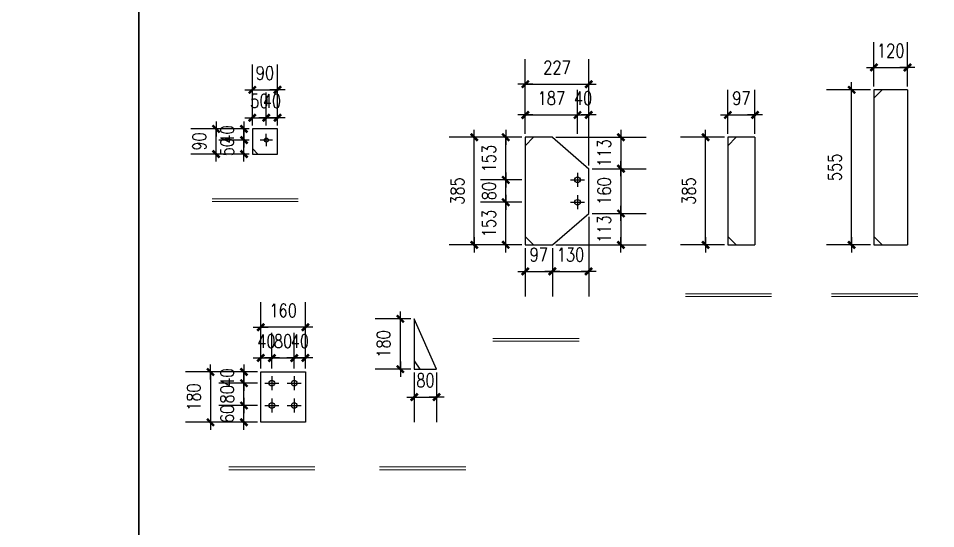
# Model space of a CAD drawing. Header units: millimetres. Extents: x 2287919 to 2522484, y -1845182 to -1736911.
# Drawn here: x 2394342 to 2397627, y -1807751 to -1805924 of the extents above; entities that cross this region are included whole.
import ezdxf

# ---------------------------------------------------------------- set-up
doc = ezdxf.new("R2010")
doc.units = ezdxf.units.MM
doc.header["$LTSCALE"] = 1000
doc.header["$PDMODE"] = 34
doc.styles.add('DIM_FONT', font='simplex.shx', dxfattribs={"width": 0.8, "bigfont": 'hztxt.shx'})
doc.dimstyles.new('WGH(1)', dxfattribs={"dimscale": 1.2, "dimtxt": 100, "dimasz": 0.5, "dimexe": 75, "dimexo": 75, "dimgap": 75, "dimtad": 1, "dimdec": 0, "dimzin": 0, "dimdsep": 46, "dimtxsty": 'DIM_FONT', "dimblk1": '_DIMX', "dimblk2": '_DIMX', "dimsah": 1, "dimcen": 0.09, "dimclrd": 3, "dimclre": 3, "dimclrt": 7, "dimadec": 0, "dimazin": 0, "dimtfac": 1, "dimtdec": 0, "dimtix": 1, "dimtmove": 2, "dimatfit": 3, "dimldrblk": '_DIMX', "dimfxl": 1, "dimtolj": 1, "dimtzin": 0, "dimarcsym": 0})

# ---------------------------------------------------------------- blocks, each defined once
blk = doc.blocks.new('_DIMX')
blk.add_line((-150, 0), (150, 0))
at = {"const_width": 50}
blk.add_lwpolyline([(-70, -70), (70, 70)], dxfattribs=at)
blk = doc.blocks.new('*D738')
at = {"color": 3, "lineweight": -2}
for p, q in [((2395168, -1806360), (2395060, -1806360)), ((2395150, -1806359.82), (2395150, -1806359.64)), ((2395150, -1806410), (2395150, -1806360)), ((2395168, -1806410), (2395060, -1806410)), ((2395150, -1806410.18), (2395150, -1806410.36))]:
    blk.add_line(p, q, dxfattribs=at)
at = {"layer": 'Defpoints', "color": 0}
for p in [(2395150, -1806360), (2395180, -1806360), (2395180, -1806410)]:
    blk.add_point(p, dxfattribs=at)
at = {"color": 3, "lineweight": -2, "xscale": 0.18, "yscale": 0.18, "zscale": 0.18}
for p, rotation in [((2395150, -1806360), 270), ((2395150, -1806410), 90)]:
    blk.add_blockref('_DIMX', p, dxfattribs=dict(at, rotation=rotation))
at = {"color": 7, "insert": (2395090, -1806385), "char_height": 48, "attachment_point": 5, "rotation": 90, "style": 'DIM_FONT'}
blk.add_mtext('\\A1;50', dxfattribs=at)
blk = doc.blocks.new('*D739')
at = {"color": 3, "lineweight": -2}
for p, q in [((2395168, -1806320), (2395060, -1806320)), ((2395150, -1806319.82), (2395150, -1806319.64)), ((2395150, -1806360), (2395150, -1806320)), ((2395168, -1806360), (2395060, -1806360)), ((2395150, -1806360.18), (2395150, -1806360.36))]:
    blk.add_line(p, q, dxfattribs=at)
at = {"layer": 'Defpoints', "color": 0}
for p in [(2395150, -1806320), (2395180, -1806320), (2395180, -1806360)]:
    blk.add_point(p, dxfattribs=at)
at = {"color": 3, "lineweight": -2, "xscale": 0.18, "yscale": 0.18, "zscale": 0.18}
for p, rotation in [((2395150, -1806320), 270), ((2395150, -1806360), 90)]:
    blk.add_blockref('_DIMX', p, dxfattribs=dict(at, rotation=rotation))
at = {"color": 7, "insert": (2395090, -1806340), "char_height": 48, "attachment_point": 5, "rotation": 90, "style": 'DIM_FONT'}
blk.add_mtext('\\A1;40', dxfattribs=at)
blk = doc.blocks.new('*D740')
at = {"color": 3, "lineweight": -2}
for p, q in [((2395180, -1806308), (2395180, -1806190)), ((2395230, -1806308), (2395230, -1806190)), ((2395179.82, -1806280), (2395179.64, -1806280)), ((2395180, -1806280), (2395230, -1806280)), ((2395230.18, -1806280), (2395230.36, -1806280))]:
    blk.add_line(p, q, dxfattribs=at)
at = {"layer": 'Defpoints', "color": 0}
for p in [(2395230, -1806280), (2395180, -1806320), (2395230, -1806320)]:
    blk.add_point(p, dxfattribs=at)
at = {"color": 3, "lineweight": -2, "xscale": 0.18, "yscale": 0.18, "zscale": 0.18}
blk.add_blockref('_DIMX', (2395180, -1806280), dxfattribs=at)
at = {"color": 3, "lineweight": -2, "xscale": 0.18, "yscale": 0.18, "zscale": 0.18, "rotation": 180}
blk.add_blockref('_DIMX', (2395230, -1806280), dxfattribs=at)
at = {"color": 7, "insert": (2395205, -1806220), "char_height": 48, "attachment_point": 5, "style": 'DIM_FONT'}
blk.add_mtext('\\A1;50', dxfattribs=at)
blk = doc.blocks.new('*D741')
at = {"color": 3, "lineweight": -2}
for p, q in [((2395230, -1806308), (2395230, -1806190)), ((2395270, -1806308), (2395270, -1806190)), ((2395229.82, -1806280), (2395229.64, -1806280)), ((2395230, -1806280), (2395270, -1806280)), ((2395270.18, -1806280), (2395270.36, -1806280))]:
    blk.add_line(p, q, dxfattribs=at)
at = {"layer": 'Defpoints', "color": 0}
for p in [(2395270, -1806280), (2395230, -1806320), (2395270, -1806320)]:
    blk.add_point(p, dxfattribs=at)
at = {"color": 3, "lineweight": -2, "xscale": 0.18, "yscale": 0.18, "zscale": 0.18}
blk.add_blockref('_DIMX', (2395230, -1806280), dxfattribs=at)
at = {"color": 3, "lineweight": -2, "xscale": 0.18, "yscale": 0.18, "zscale": 0.18, "rotation": 180}
blk.add_blockref('_DIMX', (2395270, -1806280), dxfattribs=at)
at = {"color": 7, "insert": (2395250, -1806220), "char_height": 48, "attachment_point": 5, "style": 'DIM_FONT'}
blk.add_mtext('\\A1;40', dxfattribs=at)
blk = doc.blocks.new('*D742')
at = {"color": 3, "lineweight": -2}
for p, q in [((2395180, -1806308), (2395180, -1806090)), ((2395270, -1806308), (2395270, -1806090)), ((2395179.82, -1806180), (2395179.64, -1806180)), ((2395180, -1806180), (2395270, -1806180)), ((2395270.18, -1806180), (2395270.36, -1806180))]:
    blk.add_line(p, q, dxfattribs=at)
at = {"layer": 'Defpoints', "color": 0}
for p in [(2395270, -1806180), (2395180, -1806320), (2395270, -1806320)]:
    blk.add_point(p, dxfattribs=at)
at = {"color": 3, "lineweight": -2, "xscale": 0.18, "yscale": 0.18, "zscale": 0.18}
blk.add_blockref('_DIMX', (2395180, -1806180), dxfattribs=at)
at = {"color": 3, "lineweight": -2, "xscale": 0.18, "yscale": 0.18, "zscale": 0.18, "rotation": 180}
blk.add_blockref('_DIMX', (2395270, -1806180), dxfattribs=at)
at = {"color": 7, "insert": (2395225, -1806120), "char_height": 48, "attachment_point": 5, "style": 'DIM_FONT'}
blk.add_mtext('\\A1;90', dxfattribs=at)
blk = doc.blocks.new('*D743')
at = {"color": 3, "lineweight": -2}
for p, q in [((2395168, -1806320), (2394960, -1806320)), ((2395050, -1806319.82), (2395050, -1806319.64)), ((2395050, -1806410), (2395050, -1806320)), ((2395168, -1806410), (2394960, -1806410)), ((2395050, -1806410.18), (2395050, -1806410.36))]:
    blk.add_line(p, q, dxfattribs=at)
at = {"layer": 'Defpoints', "color": 0}
for p in [(2395050, -1806320), (2395180, -1806320), (2395180, -1806410)]:
    blk.add_point(p, dxfattribs=at)
at = {"color": 3, "lineweight": -2, "xscale": 0.18, "yscale": 0.18, "zscale": 0.18}
for p, rotation in [((2395050, -1806320), 270), ((2395050, -1806410), 90)]:
    blk.add_blockref('_DIMX', p, dxfattribs=dict(at, rotation=rotation))
at = {"color": 7, "insert": (2394990, -1806365), "char_height": 48, "attachment_point": 5, "rotation": 90, "style": 'DIM_FONT'}
blk.add_mtext('\\A1;90', dxfattribs=at)
blk = doc.blocks.new('*D763')
at = {"color": 3, "lineweight": -2}
for p, q in [((2395150, -1807309.82), (2395150, -1807309.64)), ((2395198, -1807310), (2395060, -1807310)), ((2395150, -1807370), (2395150, -1807310)), ((2395198, -1807370), (2395060, -1807370)), ((2395150, -1807370.18), (2395150, -1807370.36))]:
    blk.add_line(p, q, dxfattribs=at)
at = {"layer": 'Defpoints', "color": 0}
for p in [(2395150, -1807310), (2395210, -1807310), (2395210, -1807370)]:
    blk.add_point(p, dxfattribs=at)
at = {"color": 3, "lineweight": -2, "xscale": 0.18, "yscale": 0.18, "zscale": 0.18}
for p, rotation in [((2395150, -1807310), 270), ((2395150, -1807370), 90)]:
    blk.add_blockref('_DIMX', p, dxfattribs=dict(at, rotation=rotation))
at = {"color": 7, "insert": (2395090, -1807340), "char_height": 48, "attachment_point": 5, "rotation": 90, "style": 'DIM_FONT'}
blk.add_mtext('\\A1;60', dxfattribs=at)
blk = doc.blocks.new('*D764')
at = {"color": 3, "lineweight": -2}
for p, q in [((2395198, -1807230), (2395060, -1807230)), ((2395150, -1807229.82), (2395150, -1807229.64)), ((2395150, -1807310), (2395150, -1807230)), ((2395198, -1807310), (2395060, -1807310)), ((2395150, -1807310.18), (2395150, -1807310.36))]:
    blk.add_line(p, q, dxfattribs=at)
at = {"layer": 'Defpoints', "color": 0}
for p in [(2395150, -1807230), (2395210, -1807230), (2395210, -1807310)]:
    blk.add_point(p, dxfattribs=at)
at = {"color": 3, "lineweight": -2, "xscale": 0.18, "yscale": 0.18, "zscale": 0.18}
for p, rotation in [((2395150, -1807230), 270), ((2395150, -1807310), 90)]:
    blk.add_blockref('_DIMX', p, dxfattribs=dict(at, rotation=rotation))
at = {"color": 7, "insert": (2395090, -1807270), "char_height": 48, "attachment_point": 5, "rotation": 90, "style": 'DIM_FONT'}
blk.add_mtext('\\A1;80', dxfattribs=at)
blk = doc.blocks.new('*D765')
at = {"color": 3, "lineweight": -2}
for p, q in [((2395198, -1807190), (2395060, -1807190)), ((2395150, -1807189.82), (2395150, -1807189.64)), ((2395150, -1807230), (2395150, -1807190)), ((2395198, -1807230), (2395060, -1807230)), ((2395150, -1807230.18), (2395150, -1807230.36))]:
    blk.add_line(p, q, dxfattribs=at)
at = {"layer": 'Defpoints', "color": 0}
for p in [(2395150, -1807190), (2395210, -1807190), (2395210, -1807230)]:
    blk.add_point(p, dxfattribs=at)
at = {"color": 3, "lineweight": -2, "xscale": 0.18, "yscale": 0.18, "zscale": 0.18}
for p, rotation in [((2395150, -1807190), 270), ((2395150, -1807230), 90)]:
    blk.add_blockref('_DIMX', p, dxfattribs=dict(at, rotation=rotation))
at = {"color": 7, "insert": (2395090, -1807210), "char_height": 48, "attachment_point": 5, "rotation": 90, "style": 'DIM_FONT'}
blk.add_mtext('\\A1;40', dxfattribs=at)
blk = doc.blocks.new('*D766')
at = {"color": 3, "lineweight": -2}
for p, q in [((2395210, -1807178), (2395210, -1807050)), ((2395250, -1807178), (2395250, -1807050)), ((2395209.82, -1807140), (2395209.64, -1807140)), ((2395210, -1807140), (2395250, -1807140)), ((2395250.18, -1807140), (2395250.36, -1807140))]:
    blk.add_line(p, q, dxfattribs=at)
at = {"layer": 'Defpoints', "color": 0}
for p in [(2395250, -1807140), (2395210, -1807190), (2395250, -1807190)]:
    blk.add_point(p, dxfattribs=at)
at = {"color": 3, "lineweight": -2, "xscale": 0.18, "yscale": 0.18, "zscale": 0.18}
blk.add_blockref('_DIMX', (2395210, -1807140), dxfattribs=at)
at = {"color": 3, "lineweight": -2, "xscale": 0.18, "yscale": 0.18, "zscale": 0.18, "rotation": 180}
blk.add_blockref('_DIMX', (2395250, -1807140), dxfattribs=at)
at = {"color": 7, "insert": (2395230, -1807080), "char_height": 48, "attachment_point": 5, "style": 'DIM_FONT'}
blk.add_mtext('\\A1;40', dxfattribs=at)
blk = doc.blocks.new('*D767')
at = {"color": 3, "lineweight": -2}
for p, q in [((2395250, -1807178), (2395250, -1807050)), ((2395330, -1807178), (2395330, -1807050)), ((2395249.82, -1807140), (2395249.64, -1807140)), ((2395250, -1807140), (2395330, -1807140)), ((2395330.18, -1807140), (2395330.36, -1807140))]:
    blk.add_line(p, q, dxfattribs=at)
at = {"layer": 'Defpoints', "color": 0}
for p in [(2395330, -1807140), (2395250, -1807190), (2395330, -1807190)]:
    blk.add_point(p, dxfattribs=at)
at = {"color": 3, "lineweight": -2, "xscale": 0.18, "yscale": 0.18, "zscale": 0.18}
blk.add_blockref('_DIMX', (2395250, -1807140), dxfattribs=at)
at = {"color": 3, "lineweight": -2, "xscale": 0.18, "yscale": 0.18, "zscale": 0.18, "rotation": 180}
blk.add_blockref('_DIMX', (2395330, -1807140), dxfattribs=at)
at = {"color": 7, "insert": (2395290, -1807080), "char_height": 48, "attachment_point": 5, "style": 'DIM_FONT'}
blk.add_mtext('\\A1;80', dxfattribs=at)
blk = doc.blocks.new('*D768')
at = {"color": 3, "lineweight": -2}
for p, q in [((2395330, -1807178), (2395330, -1807050)), ((2395370, -1807178), (2395370, -1807050)), ((2395329.82, -1807140), (2395329.64, -1807140)), ((2395330, -1807140), (2395370, -1807140)), ((2395370.18, -1807140), (2395370.36, -1807140))]:
    blk.add_line(p, q, dxfattribs=at)
at = {"layer": 'Defpoints', "color": 0}
for p in [(2395370, -1807140), (2395330, -1807190), (2395370, -1807190)]:
    blk.add_point(p, dxfattribs=at)
at = {"color": 3, "lineweight": -2, "xscale": 0.18, "yscale": 0.18, "zscale": 0.18}
blk.add_blockref('_DIMX', (2395330, -1807140), dxfattribs=at)
at = {"color": 3, "lineweight": -2, "xscale": 0.18, "yscale": 0.18, "zscale": 0.18, "rotation": 180}
blk.add_blockref('_DIMX', (2395370, -1807140), dxfattribs=at)
at = {"color": 7, "insert": (2395350, -1807080), "char_height": 48, "attachment_point": 5, "style": 'DIM_FONT'}
blk.add_mtext('\\A1;40', dxfattribs=at)
blk = doc.blocks.new('*D769')
at = {"color": 3, "lineweight": -2}
for p, q in [((2395198, -1807190), (2394940, -1807190)), ((2395030, -1807190.18), (2395030, -1807369.82)), ((2395198, -1807370), (2394940, -1807370))]:
    blk.add_line(p, q, dxfattribs=at)
at = {"layer": 'Defpoints', "color": 0}
for p in [(2395210, -1807190), (2395030, -1807370), (2395210, -1807370)]:
    blk.add_point(p, dxfattribs=at)
at = {"color": 3, "lineweight": -2, "xscale": 0.18, "yscale": 0.18, "zscale": 0.18}
for p, rotation in [((2395030, -1807190), 90), ((2395030, -1807370), 270)]:
    blk.add_blockref('_DIMX', p, dxfattribs=dict(at, rotation=rotation))
at = {"color": 7, "insert": (2394970, -1807280), "char_height": 48, "attachment_point": 5, "rotation": 90, "style": 'DIM_FONT'}
blk.add_mtext('\\A1;180', dxfattribs=at)
blk = doc.blocks.new('*D770')
at = {"color": 3, "lineweight": -2}
for p, q in [((2395210, -1807178), (2395210, -1806940)), ((2395370, -1807178), (2395370, -1806940)), ((2395209.82, -1807030), (2395209.64, -1807030)), ((2395370, -1807030), (2395210, -1807030)), ((2395370.18, -1807030), (2395370.36, -1807030))]:
    blk.add_line(p, q, dxfattribs=at)
at = {"layer": 'Defpoints', "color": 0}
for p in [(2395210, -1807030), (2395210, -1807190), (2395370, -1807190)]:
    blk.add_point(p, dxfattribs=at)
at = {"color": 3, "lineweight": -2, "xscale": 0.18, "yscale": 0.18, "zscale": 0.18}
blk.add_blockref('_DIMX', (2395210, -1807030), dxfattribs=at)
at = {"color": 3, "lineweight": -2, "xscale": 0.18, "yscale": 0.18, "zscale": 0.18, "rotation": 180}
blk.add_blockref('_DIMX', (2395370, -1807030), dxfattribs=at)
at = {"color": 7, "insert": (2395290, -1806970), "char_height": 48, "attachment_point": 5, "style": 'DIM_FONT'}
blk.add_mtext('\\A1;160', dxfattribs=at)
blk = doc.blocks.new('*D771')
at = {"color": 3, "lineweight": -2}
for p, q in [((2395748, -1807000), (2395620, -1807000)), ((2395710, -1807179.82), (2395710, -1807000.18)), ((2395748, -1807180), (2395620, -1807180))]:
    blk.add_line(p, q, dxfattribs=at)
at = {"layer": 'Defpoints', "color": 0}
for p in [(2395710, -1807000), (2395760, -1807000), (2395760, -1807180)]:
    blk.add_point(p, dxfattribs=at)
at = {"color": 3, "lineweight": -2, "xscale": 0.18, "yscale": 0.18, "zscale": 0.18}
for p, rotation in [((2395710, -1807000), 90), ((2395710, -1807180), 270)]:
    blk.add_blockref('_DIMX', p, dxfattribs=dict(at, rotation=rotation))
at = {"color": 7, "insert": (2395650, -1807090), "char_height": 48, "attachment_point": 5, "rotation": 90, "style": 'DIM_FONT'}
blk.add_mtext('\\A1;180', dxfattribs=at)
blk = doc.blocks.new('*D772')
at = {"color": 3, "lineweight": -2}
for p, q in [((2395760, -1807192), (2395760, -1807370)), ((2395840, -1807192), (2395840, -1807370)), ((2395759.82, -1807280), (2395759.64, -1807280)), ((2395760, -1807280), (2395840, -1807280)), ((2395840.18, -1807280), (2395840.36, -1807280))]:
    blk.add_line(p, q, dxfattribs=at)
at = {"layer": 'Defpoints', "color": 0}
for p in [(2395760, -1807180), (2395840, -1807180), (2395840, -1807280)]:
    blk.add_point(p, dxfattribs=at)
at = {"color": 3, "lineweight": -2, "xscale": 0.18, "yscale": 0.18, "zscale": 0.18}
blk.add_blockref('_DIMX', (2395760, -1807280), dxfattribs=at)
at = {"color": 3, "lineweight": -2, "xscale": 0.18, "yscale": 0.18, "zscale": 0.18, "rotation": 180}
blk.add_blockref('_DIMX', (2395840, -1807280), dxfattribs=at)
at = {"color": 7, "insert": (2395800, -1807220), "char_height": 48, "attachment_point": 5, "style": 'DIM_FONT'}
blk.add_mtext('\\A1;80', dxfattribs=at)
blk = doc.blocks.new('*D791')
at = {"color": 3, "lineweight": -2}
for p, q in [((2396145.4, -1806582.5), (2395997.4, -1806582.5)), ((2396087.4, -1806582.32), (2396087.4, -1806582.14)), ((2396087.4, -1806735), (2396087.4, -1806582.5)), ((2396145.4, -1806735), (2395997.4, -1806735)), ((2396087.4, -1806735.18), (2396087.4, -1806735.36))]:
    blk.add_line(p, q, dxfattribs=at)
at = {"layer": 'Defpoints', "color": 0}
for p in [(2396087.4, -1806582.5), (2396157.4, -1806582.5), (2396157.4, -1806735)]:
    blk.add_point(p, dxfattribs=at)
at = {"color": 3, "lineweight": -2, "xscale": 0.18, "yscale": 0.18, "zscale": 0.18}
for p, rotation in [((2396087.4, -1806582.5), 270), ((2396087.4, -1806735), 90)]:
    blk.add_blockref('_DIMX', p, dxfattribs=dict(at, rotation=rotation))
at = {"color": 7, "insert": (2396027.4, -1806658.75), "char_height": 48, "attachment_point": 5, "rotation": 90, "style": 'DIM_FONT'}
blk.add_mtext('\\A1;153', dxfattribs=at)
blk = doc.blocks.new('*D792')
at = {"color": 3, "lineweight": -2}
for p, q in [((2396145.4, -1806502.5), (2395997.4, -1806502.5)), ((2396087.4, -1806502.32), (2396087.4, -1806502.14)), ((2396087.4, -1806582.5), (2396087.4, -1806502.5)), ((2396145.4, -1806582.5), (2395997.4, -1806582.5)), ((2396087.4, -1806582.68), (2396087.4, -1806582.86))]:
    blk.add_line(p, q, dxfattribs=at)
at = {"layer": 'Defpoints', "color": 0}
for p in [(2396087.4, -1806502.5), (2396157.4, -1806502.5), (2396157.4, -1806582.5)]:
    blk.add_point(p, dxfattribs=at)
at = {"color": 3, "lineweight": -2, "xscale": 0.18, "yscale": 0.18, "zscale": 0.18}
for p, rotation in [((2396087.4, -1806502.5), 270), ((2396087.4, -1806582.5), 90)]:
    blk.add_blockref('_DIMX', p, dxfattribs=dict(at, rotation=rotation))
at = {"color": 7, "insert": (2396027.4, -1806542.5), "char_height": 48, "attachment_point": 5, "rotation": 90, "style": 'DIM_FONT'}
blk.add_mtext('\\A1;80', dxfattribs=at)
blk = doc.blocks.new('*D793')
at = {"color": 3, "lineweight": -2}
for p, q in [((2396145.4, -1806350), (2395997.4, -1806350)), ((2396087.4, -1806349.82), (2396087.4, -1806349.64)), ((2396087.4, -1806502.5), (2396087.4, -1806350)), ((2396145.4, -1806502.5), (2395997.4, -1806502.5)), ((2396087.4, -1806502.68), (2396087.4, -1806502.86))]:
    blk.add_line(p, q, dxfattribs=at)
at = {"layer": 'Defpoints', "color": 0}
for p in [(2396087.4, -1806350), (2396157.4, -1806350), (2396157.4, -1806502.5)]:
    blk.add_point(p, dxfattribs=at)
at = {"color": 3, "lineweight": -2, "xscale": 0.18, "yscale": 0.18, "zscale": 0.18}
for p, rotation in [((2396087.4, -1806350), 270), ((2396087.4, -1806502.5), 90)]:
    blk.add_blockref('_DIMX', p, dxfattribs=dict(at, rotation=rotation))
at = {"color": 7, "insert": (2396027.4, -1806426.25), "char_height": 48, "attachment_point": 5, "rotation": 90, "style": 'DIM_FONT'}
blk.add_mtext('\\A1;153', dxfattribs=at)
blk = doc.blocks.new('*D794')
at = {"color": 3, "lineweight": -2}
for p, q in [((2396145.4, -1806350), (2395884.4, -1806350)), ((2395974.4, -1806734.82), (2395974.4, -1806350.18)), ((2396145.4, -1806735), (2395884.4, -1806735))]:
    blk.add_line(p, q, dxfattribs=at)
at = {"layer": 'Defpoints', "color": 0}
for p in [(2395974.4, -1806350), (2396157.4, -1806350), (2396157.4, -1806735)]:
    blk.add_point(p, dxfattribs=at)
at = {"color": 3, "lineweight": -2, "xscale": 0.18, "yscale": 0.18, "zscale": 0.18}
for p, rotation in [((2395974.4, -1806350), 90), ((2395974.4, -1806735), 270)]:
    blk.add_blockref('_DIMX', p, dxfattribs=dict(at, rotation=rotation))
at = {"color": 7, "insert": (2395914.4, -1806542.5), "char_height": 48, "attachment_point": 5, "rotation": 90, "style": 'DIM_FONT'}
blk.add_mtext('\\A1;385', dxfattribs=at)
blk = doc.blocks.new('*D795')
at = {"color": 3, "lineweight": -2}
for p, q in [((2396157.4, -1806338), (2396157.4, -1806180)), ((2396344.4, -1806338), (2396344.4, -1806180)), ((2396157.58, -1806270), (2396344.22, -1806270))]:
    blk.add_line(p, q, dxfattribs=at)
at = {"layer": 'Defpoints', "color": 0}
for p in [(2396344.4, -1806270), (2396157.4, -1806350), (2396344.4, -1806350)]:
    blk.add_point(p, dxfattribs=at)
at = {"color": 3, "lineweight": -2, "xscale": 0.18, "yscale": 0.18, "zscale": 0.18, "rotation": 180}
blk.add_blockref('_DIMX', (2396157.4, -1806270), dxfattribs=at)
at = {"color": 3, "lineweight": -2, "xscale": 0.18, "yscale": 0.18, "zscale": 0.18}
blk.add_blockref('_DIMX', (2396344.4, -1806270), dxfattribs=at)
at = {"color": 7, "insert": (2396250.9, -1806210), "char_height": 48, "attachment_point": 5, "style": 'DIM_FONT'}
blk.add_mtext('\\A1;187', dxfattribs=at)
blk = doc.blocks.new('*D796')
at = {"color": 3, "lineweight": -2}
for p, q in [((2396344.4, -1806338), (2396344.4, -1806180)), ((2396384.4, -1806450.5), (2396384.4, -1806180)), ((2396344.22, -1806270), (2396344.04, -1806270)), ((2396344.4, -1806270), (2396384.4, -1806270)), ((2396384.58, -1806270), (2396384.76, -1806270))]:
    blk.add_line(p, q, dxfattribs=at)
at = {"layer": 'Defpoints', "color": 0}
for p in [(2396384.4, -1806270), (2396344.4, -1806350), (2396384.4, -1806462.5)]:
    blk.add_point(p, dxfattribs=at)
at = {"color": 3, "lineweight": -2, "xscale": 0.18, "yscale": 0.18, "zscale": 0.18}
blk.add_blockref('_DIMX', (2396344.4, -1806270), dxfattribs=at)
at = {"color": 3, "lineweight": -2, "xscale": 0.18, "yscale": 0.18, "zscale": 0.18, "rotation": 180}
blk.add_blockref('_DIMX', (2396384.4, -1806270), dxfattribs=at)
at = {"color": 7, "insert": (2396364.4, -1806210), "char_height": 48, "attachment_point": 5, "style": 'DIM_FONT'}
blk.add_mtext('\\A1;40', dxfattribs=at)
blk = doc.blocks.new('*D797')
at = {"color": 3, "lineweight": -2}
for p, q in [((2396157.4, -1806338), (2396157.4, -1806070)), ((2396384.4, -1806450.5), (2396384.4, -1806070)), ((2396157.58, -1806160), (2396384.22, -1806160))]:
    blk.add_line(p, q, dxfattribs=at)
at = {"layer": 'Defpoints', "color": 0}
for p in [(2396384.4, -1806160), (2396157.4, -1806350), (2396384.4, -1806462.5)]:
    blk.add_point(p, dxfattribs=at)
at = {"color": 3, "lineweight": -2, "xscale": 0.18, "yscale": 0.18, "zscale": 0.18, "rotation": 180}
blk.add_blockref('_DIMX', (2396157.4, -1806160), dxfattribs=at)
at = {"color": 3, "lineweight": -2, "xscale": 0.18, "yscale": 0.18, "zscale": 0.18}
blk.add_blockref('_DIMX', (2396384.4, -1806160), dxfattribs=at)
at = {"color": 7, "insert": (2396270.9, -1806100), "char_height": 48, "attachment_point": 5, "style": 'DIM_FONT'}
blk.add_mtext('\\A1;227', dxfattribs=at)
blk = doc.blocks.new('*D799')
at = {"color": 3, "lineweight": -2}
for p, q in [((2396871, -1806350), (2396713, -1806350)), ((2396803, -1806734.82), (2396803, -1806350.18)), ((2396871, -1806735), (2396713, -1806735))]:
    blk.add_line(p, q, dxfattribs=at)
at = {"layer": 'Defpoints', "color": 0}
for p in [(2396803, -1806350), (2396883, -1806350), (2396883, -1806735)]:
    blk.add_point(p, dxfattribs=at)
at = {"color": 3, "lineweight": -2, "xscale": 0.18, "yscale": 0.18, "zscale": 0.18}
for p, rotation in [((2396803, -1806350), 90), ((2396803, -1806735), 270)]:
    blk.add_blockref('_DIMX', p, dxfattribs=dict(at, rotation=rotation))
at = {"color": 7, "insert": (2396743, -1806542.5), "char_height": 48, "attachment_point": 5, "rotation": 90, "style": 'DIM_FONT'}
blk.add_mtext('\\A1;385', dxfattribs=at)
blk = doc.blocks.new('*D798')
at = {"color": 3, "lineweight": -2}
for p, q in [((2396883, -1806338), (2396883, -1806180)), ((2396980, -1806338), (2396980, -1806180)), ((2396882.82, -1806270), (2396882.64, -1806270)), ((2396883, -1806270), (2396980, -1806270)), ((2396980.18, -1806270), (2396980.36, -1806270))]:
    blk.add_line(p, q, dxfattribs=at)
at = {"layer": 'Defpoints', "color": 0}
for p in [(2396980, -1806270), (2396883, -1806350), (2396980, -1806350)]:
    blk.add_point(p, dxfattribs=at)
at = {"color": 3, "lineweight": -2, "xscale": 0.18, "yscale": 0.18, "zscale": 0.18}
blk.add_blockref('_DIMX', (2396883, -1806270), dxfattribs=at)
at = {"color": 3, "lineweight": -2, "xscale": 0.18, "yscale": 0.18, "zscale": 0.18, "rotation": 180}
blk.add_blockref('_DIMX', (2396980, -1806270), dxfattribs=at)
at = {"color": 7, "insert": (2396931.5, -1806210), "char_height": 48, "attachment_point": 5, "style": 'DIM_FONT'}
blk.add_mtext('\\A1;97', dxfattribs=at)
blk = doc.blocks.new('*D1228')
at = {"color": 3, "lineweight": -2}
for p, q in [((2397394, -1806180), (2397236, -1806180)), ((2397326, -1806734.82), (2397326, -1806180.18)), ((2397394, -1806735), (2397236, -1806735))]:
    blk.add_line(p, q, dxfattribs=at)
at = {"layer": 'Defpoints', "color": 0}
for p in [(2397326, -1806180), (2397406, -1806180), (2397406, -1806735)]:
    blk.add_point(p, dxfattribs=at)
at = {"color": 3, "lineweight": -2, "xscale": 0.18, "yscale": 0.18, "zscale": 0.18}
for p, rotation in [((2397326, -1806180), 90), ((2397326, -1806735), 270)]:
    blk.add_blockref('_DIMX', p, dxfattribs=dict(at, rotation=rotation))
at = {"color": 7, "insert": (2397266, -1806457.5), "char_height": 48, "attachment_point": 5, "rotation": 90, "style": 'DIM_FONT'}
blk.add_mtext('\\A1;555', dxfattribs=at)
blk = doc.blocks.new('*D1227')
at = {"color": 3, "lineweight": -2}
for p, q in [((2397406, -1806168), (2397406, -1806010)), ((2397526, -1806168), (2397526, -1806010)), ((2397405.82, -1806100), (2397405.64, -1806100)), ((2397406, -1806100), (2397526, -1806100)), ((2397526.18, -1806100), (2397526.36, -1806100))]:
    blk.add_line(p, q, dxfattribs=at)
at = {"layer": 'Defpoints', "color": 0}
for p in [(2397526, -1806100), (2397406, -1806180), (2397526, -1806180)]:
    blk.add_point(p, dxfattribs=at)
at = {"color": 3, "lineweight": -2, "xscale": 0.18, "yscale": 0.18, "zscale": 0.18}
blk.add_blockref('_DIMX', (2397406, -1806100), dxfattribs=at)
at = {"color": 3, "lineweight": -2, "xscale": 0.18, "yscale": 0.18, "zscale": 0.18, "rotation": 180}
blk.add_blockref('_DIMX', (2397526, -1806100), dxfattribs=at)
at = {"color": 7, "insert": (2397466, -1806040), "char_height": 48, "attachment_point": 5, "style": 'DIM_FONT'}
blk.add_mtext('\\A1;120', dxfattribs=at)
blk = doc.blocks.new('*D1476')
at = {"color": 3, "lineweight": -2}
for p, q in [((2396157.4, -1806747), (2396157.4, -1806920)), ((2396254.4, -1806747), (2396254.4, -1806920)), ((2396157.22, -1806830), (2396157.04, -1806830)), ((2396157.4, -1806830), (2396254.4, -1806830)), ((2396254.58, -1806830), (2396254.76, -1806830))]:
    blk.add_line(p, q, dxfattribs=at)
at = {"layer": 'Defpoints', "color": 0}
for p in [(2396157.4, -1806735), (2396254.4, -1806735), (2396254.4, -1806830)]:
    blk.add_point(p, dxfattribs=at)
at = {"color": 3, "lineweight": -2, "xscale": 0.18, "yscale": 0.18, "zscale": 0.18}
blk.add_blockref('_DIMX', (2396157.4, -1806830), dxfattribs=at)
at = {"color": 3, "lineweight": -2, "xscale": 0.18, "yscale": 0.18, "zscale": 0.18, "rotation": 180}
blk.add_blockref('_DIMX', (2396254.4, -1806830), dxfattribs=at)
at = {"color": 7, "insert": (2396205.9, -1806770), "char_height": 48, "attachment_point": 5, "style": 'DIM_FONT'}
blk.add_mtext('\\A1;97', dxfattribs=at)
blk = doc.blocks.new('*D1477')
at = {"color": 3, "lineweight": -2}
for p, q in [((2396384.4, -1806634.5), (2396384.4, -1806920)), ((2396254.4, -1806747), (2396254.4, -1806920)), ((2396254.22, -1806830), (2396254.04, -1806830)), ((2396254.4, -1806830), (2396384.4, -1806830)), ((2396384.58, -1806830), (2396384.76, -1806830))]:
    blk.add_line(p, q, dxfattribs=at)
at = {"layer": 'Defpoints', "color": 0}
for p in [(2396384.4, -1806622.5), (2396254.4, -1806735), (2396384.4, -1806830)]:
    blk.add_point(p, dxfattribs=at)
at = {"color": 3, "lineweight": -2, "xscale": 0.18, "yscale": 0.18, "zscale": 0.18}
blk.add_blockref('_DIMX', (2396254.4, -1806830), dxfattribs=at)
at = {"color": 3, "lineweight": -2, "xscale": 0.18, "yscale": 0.18, "zscale": 0.18, "rotation": 180}
blk.add_blockref('_DIMX', (2396384.4, -1806830), dxfattribs=at)
at = {"color": 7, "insert": (2396319.4, -1806770), "char_height": 48, "attachment_point": 5, "style": 'DIM_FONT'}
blk.add_mtext('\\A1;130', dxfattribs=at)
blk = doc.blocks.new('*D1936')
at = {"color": 3, "lineweight": -2}
for p, q in [((2396266.4, -1806350), (2396590, -1806350)), ((2396500, -1806349.82), (2396500, -1806349.64)), ((2396500, -1806350), (2396500, -1806462.5)), ((2396396.4, -1806462.5), (2396590, -1806462.5)), ((2396500, -1806462.68), (2396500, -1806462.86))]:
    blk.add_line(p, q, dxfattribs=at)
at = {"layer": 'Defpoints', "color": 0}
for p in [(2396254.4, -1806350), (2396384.4, -1806462.5), (2396500, -1806462.5)]:
    blk.add_point(p, dxfattribs=at)
at = {"color": 3, "lineweight": -2, "xscale": 0.18, "yscale": 0.18, "zscale": 0.18}
for p, rotation in [((2396500, -1806350), 270), ((2396500, -1806462.5), 90)]:
    blk.add_blockref('_DIMX', p, dxfattribs=dict(at, rotation=rotation))
at = {"color": 7, "insert": (2396440, -1806406.25), "char_height": 48, "attachment_point": 5, "rotation": 90, "style": 'DIM_FONT'}
blk.add_mtext('\\A1;113', dxfattribs=at)
blk = doc.blocks.new('*D1937')
at = {"color": 3, "lineweight": -2}
for p, q in [((2396396.4, -1806462.5), (2396590, -1806462.5)), ((2396500, -1806462.32), (2396500, -1806462.14)), ((2396500, -1806462.5), (2396500, -1806622.5)), ((2396396.4, -1806622.5), (2396590, -1806622.5)), ((2396500, -1806622.68), (2396500, -1806622.86))]:
    blk.add_line(p, q, dxfattribs=at)
at = {"layer": 'Defpoints', "color": 0}
for p in [(2396384.4, -1806462.5), (2396384.4, -1806622.5), (2396500, -1806622.5)]:
    blk.add_point(p, dxfattribs=at)
at = {"color": 3, "lineweight": -2, "xscale": 0.18, "yscale": 0.18, "zscale": 0.18}
for p, rotation in [((2396500, -1806462.5), 270), ((2396500, -1806622.5), 90)]:
    blk.add_blockref('_DIMX', p, dxfattribs=dict(at, rotation=rotation))
at = {"color": 7, "insert": (2396440, -1806542.5), "char_height": 48, "attachment_point": 5, "rotation": 90, "style": 'DIM_FONT'}
blk.add_mtext('\\A1;160', dxfattribs=at)
blk = doc.blocks.new('*D1938')
at = {"color": 3, "lineweight": -2}
for p, q in [((2396396.4, -1806622.5), (2396590, -1806622.5)), ((2396500, -1806622.32), (2396500, -1806622.14)), ((2396500, -1806622.5), (2396500, -1806735)), ((2396266.4, -1806735), (2396590, -1806735)), ((2396500, -1806735.18), (2396500, -1806735.36))]:
    blk.add_line(p, q, dxfattribs=at)
at = {"layer": 'Defpoints', "color": 0}
for p in [(2396384.4, -1806622.5), (2396254.4, -1806735), (2396500, -1806735)]:
    blk.add_point(p, dxfattribs=at)
at = {"color": 3, "lineweight": -2, "xscale": 0.18, "yscale": 0.18, "zscale": 0.18}
for p, rotation in [((2396500, -1806622.5), 270), ((2396500, -1806735), 90)]:
    blk.add_blockref('_DIMX', p, dxfattribs=dict(at, rotation=rotation))
at = {"color": 7, "insert": (2396440, -1806678.75), "char_height": 48, "attachment_point": 5, "rotation": 90, "style": 'DIM_FONT'}
blk.add_mtext('\\A1;113', dxfattribs=at)

msp = doc.modelspace()

# ---------------------------------------------------------------- linework, layer by layer
for p, q in [((2397406, -1806180), (2397406, -1806735)), ((2397526, -1806180), (2397406, -1806180)), ((2397436, -1806180), (2397406, -1806210)), ((2397526, -1806180), (2397526, -1806735)), ((2395180, -1806320), (2395180, -1806410)), ((2395270, -1806320), (2395180, -1806320)), ((2395270, -1806410), (2395270, -1806320)), ((2395230, -1806353), (2395230, -1806338)), ((2395230, -1806367), (2395230, -1806353)), ((2396157.4, -1806350), (2396157.4, -1806735)), ((2396254.4, -1806350), (2396157.4, -1806350)), ((2396187.4, -1806350), (2396157.4, -1806380)), ((2396254.4, -1806350), (2396384.4, -1806462.5)), ((2396883, -1806350), (2396883, -1806735)), ((2396980, -1806350), (2396883, -1806350)), ((2396913, -1806350), (2396883, -1806380)), ((2396980, -1806350), (2396980, -1806735)), ((2395180, -1806390), (2395200, -1806410)), ((2395223, -1806360), (2395208, -1806360)), ((2395252, -1806360), (2395223, -1806360)), ((2395230, -1806367), (2395230, -1806382)), ((2395180, -1806410), (2395270, -1806410)), ((2396344.4, -1806477.5), (2396344.4, -1806527.5)), ((2396384.4, -1806622.5), (2396384.4, -1806462.5)), ((2396319.4, -1806502.5), (2396369.4, -1806502.5)), ((2396319.4, -1806582.5), (2396369.4, -1806582.5)), ((2396344.4, -1806557.5), (2396344.4, -1806607.5)), ((2396254.4, -1806735), (2396384.4, -1806622.5)), ((2396157.4, -1806705), (2396187.4, -1806735)), ((2396883, -1806705), (2396913, -1806735)), ((2397406, -1806705), (2397436, -1806735)), ((2396157.4, -1806735), (2396254.4, -1806735)), ((2396883, -1806735), (2396980, -1806735)), ((2397406, -1806735), (2397526, -1806735)), ((2395760, -1807000), (2395760, -1807180)), ((2395840, -1807180), (2395760, -1807000)), ((2395760, -1807150), (2395780, -1807180)), ((2395210, -1807190), (2395370, -1807190)), ((2395210, -1807370), (2395210, -1807190)), ((2395250, -1807205), (2395250, -1807255)), ((2395330, -1807205), (2395330, -1807255)), ((2395370, -1807190), (2395370, -1807370)), ((2395760, -1807180), (2395840, -1807180)), ((2395225, -1807230), (2395275, -1807230)), ((2395305, -1807230), (2395355, -1807230)), ((2395250, -1807285), (2395250, -1807335)), ((2395330, -1807285), (2395330, -1807335)), ((2395225, -1807310), (2395275, -1807310)), ((2395305, -1807310), (2395355, -1807310)), ((2395370, -1807370), (2395210, -1807370))]:
    msp.add_line(p, q)
at = {"lineweight": 15}
for p, q in [((2395035.6, -1806570), (2395344.1, -1806570)), ((2395035.6, -1806580), (2395344.1, -1806580)), ((2396731.2, -1806910), (2397039.7, -1806910)), ((2397254.2, -1806910), (2397562.7, -1806910)), ((2396731.2, -1806920), (2397039.7, -1806920)), ((2397254.2, -1806920), (2397562.7, -1806920)), ((2396041.5, -1807070), (2396350, -1807070)), ((2396041.5, -1807080), (2396350, -1807080)), ((2395095.6, -1807530), (2395404.1, -1807530)), ((2395635.6, -1807530), (2395944.1, -1807530)), ((2395095.6, -1807540), (2395404.1, -1807540)), ((2395635.6, -1807540), (2395944.1, -1807540))]:
    msp.add_line(p, q, dxfattribs=at)
for points in [[(2391278.3, -1799252), (2394773.9, -1799252), (2394773.9, -1845182.2), (2391278.3, -1845182.2)], [(2394773.9, -1804512), (2400713.9, -1804512), (2400713.9, -1808712), (2394773.9, -1808712)]]:
    msp.add_lwpolyline(points, close=True)
for centre, radius in [((2395230, -1806360), 7), ((2396344.4, -1806502.5), 10), ((2396344.4, -1806582.5), 10), ((2395250, -1807230), 10), ((2395330, -1807230), 10), ((2395250, -1807310), 10), ((2395330, -1807310), 10)]:
    msp.add_circle(centre, radius)

# ---------------------------------------------------------------- dimensions: what is measured, and where the dimension line sits
at = {"color": 1}
for base, p1, p2, picture, middle in [((2397526, -1806100), (2397406, -1806180), (2397526, -1806180), '*D1227', (2397466, -1806040)), ((2396384.4, -1806160), (2396157.4, -1806350), (2396384.4, -1806462.5), '*D797', (2396270.9, -1806100)), ((2395230, -1806280), (2395180, -1806320), (2395230, -1806320), '*D740', (2395205, -1806220)), ((2395270, -1806280), (2395230, -1806320), (2395270, -1806320), '*D741', (2395250, -1806220)), ((2396344.4, -1806270), (2396157.4, -1806350), (2396344.4, -1806350), '*D795', (2396250.9, -1806210)), ((2396384.4, -1806270), (2396344.4, -1806350), (2396384.4, -1806462.5), '*D796', (2396364.4, -1806210)), ((2396980, -1806270), (2396883, -1806350), (2396980, -1806350), '*D798', (2396931.5, -1806210)), ((2396384.4, -1806830), (2396254.4, -1806735), (2396384.4, -1806622.5), '*D1477', (2396319.4, -1806770)), ((2396254.4, -1806830), (2396157.4, -1806735), (2396254.4, -1806735), '*D1476', (2396205.9, -1806770)), ((2395250, -1807140), (2395210, -1807190), (2395250, -1807190), '*D766', (2395230, -1807080)), ((2395330, -1807140), (2395250, -1807190), (2395330, -1807190), '*D767', (2395290, -1807080)), ((2395370, -1807140), (2395330, -1807190), (2395370, -1807190), '*D768', (2395350, -1807080))]:
    dim = msp.add_linear_dim(base=base, p1=p1, p2=p2, dimstyle='WGH(1)', override={"dimtxt": 40, "dimasz": 0.15, "dimexo": 10, "dimgap": 30}, dxfattribs=at)
    dim.commit()
    dim.dimension.update_dxf_attribs({"geometry": picture, "text_midpoint": middle})
for p1, p2, distance, picture, middle in [((2395180, -1806320), (2395270, -1806320), 140, '*D742', (2395225, -1806120)), ((2397406, -1806735), (2397406, -1806180), 80, '*D1228', (2397266, -1806457.5)), ((2395180, -1806410), (2395180, -1806320), 130, '*D743', (2394990, -1806365)), ((2396157.4, -1806735), (2396157.4, -1806350), 183, '*D794', (2395914.4, -1806542.5)), ((2396883, -1806735), (2396883, -1806350), 80, '*D799', (2396743, -1806542.5)), ((2395370, -1807190), (2395210, -1807190), -160, '*D770', (2395290, -1806970)), ((2395760, -1807180), (2395760, -1807000), 50, '*D771', (2395650, -1807090)), ((2395210, -1807190), (2395210, -1807370), -180, '*D769', (2394970, -1807280)), ((2395760, -1807180), (2395840, -1807180), -100, '*D772', (2395800, -1807220))]:
    dim = msp.add_aligned_dim(p1=p1, p2=p2, distance=distance, dimstyle='WGH(1)', override={"dimtxt": 40, "dimasz": 0.15, "dimexo": 10, "dimgap": 30}, dxfattribs=at)
    dim.commit()
    dim.dimension.update_dxf_attribs({"geometry": picture, "text_midpoint": middle})
for base, p1, p2, picture, middle in [((2395150, -1806320), (2395180, -1806360), (2395180, -1806320), '*D739', (2395090, -1806340)), ((2396087.4, -1806350), (2396157.4, -1806502.5), (2396157.4, -1806350), '*D793', (2396027.4, -1806426.25)), ((2396500, -1806462.5), (2396254.4, -1806350), (2396384.4, -1806462.5), '*D1936', (2396440, -1806406.25)), ((2395150, -1806360), (2395180, -1806410), (2395180, -1806360), '*D738', (2395090, -1806385)), ((2396500, -1806622.5), (2396384.4, -1806462.5), (2396384.4, -1806622.5), '*D1937', (2396440, -1806542.5)), ((2396087.4, -1806502.5), (2396157.4, -1806582.5), (2396157.4, -1806502.5), '*D792', (2396027.4, -1806542.5)), ((2396087.4, -1806582.5), (2396157.4, -1806735), (2396157.4, -1806582.5), '*D791', (2396027.4, -1806658.75)), ((2396500, -1806735), (2396384.4, -1806622.5), (2396254.4, -1806735), '*D1938', (2396440, -1806678.75)), ((2395150, -1807190), (2395210, -1807230), (2395210, -1807190), '*D765', (2395090, -1807210)), ((2395150, -1807230), (2395210, -1807310), (2395210, -1807230), '*D764', (2395090, -1807270)), ((2395150, -1807310), (2395210, -1807370), (2395210, -1807310), '*D763', (2395090, -1807340))]:
    dim = msp.add_linear_dim(base=base, p1=p1, p2=p2, angle=90, dimstyle='WGH(1)', override={"dimtxt": 40, "dimasz": 0.15, "dimexo": 10, "dimgap": 30}, dxfattribs=at)
    dim.commit()
    dim.dimension.update_dxf_attribs({"geometry": picture, "text_midpoint": middle})

doc.saveas('drawing.dxf')
